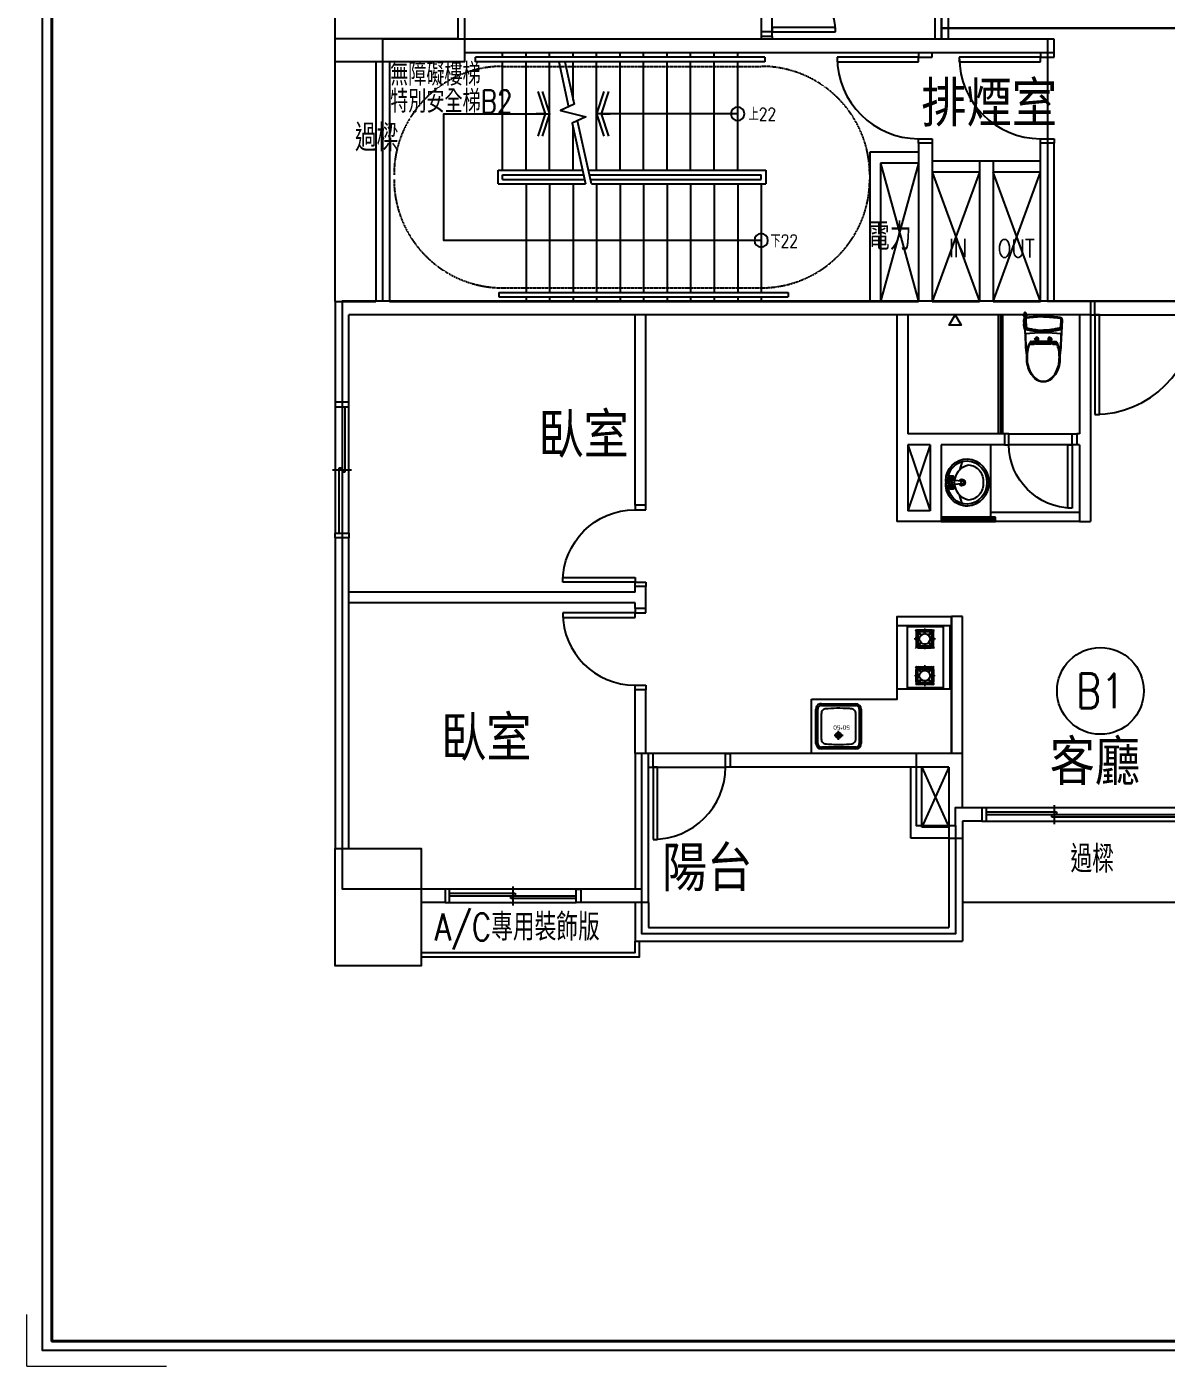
# Model space of a CAD drawing. Header units: millimetres. Extents: x 4964 to 9164, y 1049 to 3992.
# Drawn here: x 4964 to 6224, y 1049 to 2530 of the extents above; entities that cross this region are included whole.
import ezdxf
from ezdxf.enums import TextEntityAlignment as Align

# ---------------------------------------------------------------- set-up
doc = ezdxf.new("R2010")
doc.units = ezdxf.units.MM
doc.linetypes.add('HIDDEN2', pattern=[0.1875, 0.125, -0.0625])
for name, color, linetype in [('108.06.04', 1, 'Continuous'), ('COL', 1, 'Continuous'), ('DIM', 6, 'Continuous'), ('FURN', 4, 'Continuous'), ('OPEN', 4, 'Continuous'), ('STAIR', 4, 'Continuous'), ('SYM', 3, 'Continuous'), ('TEXT-樓梯、電梯', 3, 'Continuous'), ('TEXT-空間', 3, 'Continuous'), ('TOILET', 6, 'Continuous'), ('WALL', 2, 'Continuous'), ('WALL2', 10, 'Continuous'), ('投影線', 4, 'Continuous')]:
    doc.layers.add(name, color=color, linetype=linetype)
for name, color, linetype, lineweight in [('A01', 1, 'Continuous', 40), ('A03', 3, 'Continuous', 25), ('A09', 161, 'Continuous', 5)]:
    doc.layers.add(name, color=color, linetype=linetype, lineweight=lineweight)
doc.layers.add('AREA', color=3, linetype='Continuous', plot=False)
doc.layers.get('DIM').off()
doc.styles.add('AEH', font='romans.shx', dxfattribs={"bigfont": 'chineset.shx'})
doc.styles.add('C1', font='simplex', dxfattribs={"bigfont": 'CHINESET'})
doc.styles.add('CHINA', font='simplex', dxfattribs={"bigfont": 'chineset.shx'})
doc.styles.add('CHINAV', font='simplex.shx', dxfattribs={"bigfont": 'chineset.shx'})
doc.styles.get("Standard").update_dxf_attribs({"font": 'arial.ttf'})

# ---------------------------------------------------------------- blocks, each defined once
blk = doc.blocks.new('A$C7D185E68')
at = {"layer": 'A01'}
blk.add_lwpolyline([(16.24, 1704.93), (2439.36, 1704.93), (2439.36, 16.24), (16.24, 16.24)], close=True, dxfattribs=at)
at = {"layer": 'A03'}
blk.add_lwpolyline([(10.08, 1711.09), (2445.53, 1711.09), (2445.53, 10.08), (10.08, 10.08)], close=True, dxfattribs=at)
at = {"layer": 'A09'}
for q in [(0, 33.41), (90.24, 0)]:
    blk.add_line((0, 0), q, dxfattribs=at)
blk = doc.blocks.new('_PSTSTR')
blk.add_circle((0, 0), 0.05)
blk = doc.blocks.new('PSTARW06')
blk.add_line((-5, 0), (-15, 0))
for points in [[(-13.1, -24.8), (-5, 0), (-13.1, 24.8)], [(-8.1, -24.8), (0, 0), (-8.1, 24.8)]]:
    blk.add_lwpolyline(points)
blk = doc.blocks.new('A$C2FFD231B')
at = {"layer": 'TOILET'}
for p, q in [((34.8, 76.1), (33.4, 76.8)), ((33.4, 76.8), (35, 76.8)), ((33.8, 74.9), (34.8, 76.1)), ((35.3, 75.6), (33.8, 74.9)), ((34.6, 78.4), (35, 76.8)), ((34.6, 78.4), (35.6, 77.1)), ((35.3, 75.6), (35.6, 74)), ((36.6, 78.4), (35.6, 77.1)), ((36, 75.6), (35.6, 74)), ((36, 75.6), (37.4, 74.9)), ((36.6, 78.4), (36.3, 76.8)), ((37.9, 76.8), (36.3, 76.8)), ((37.9, 76.8), (36.4, 76.1)), ((36.4, 76.1), (37.4, 74.9)), ((42.9, 76.8), (44.4, 76.1)), ((42.9, 76.8), (44.6, 76.8)), ((44.4, 76.1), (43.4, 74.9)), ((44.8, 75.6), (43.4, 74.9)), ((44.2, 78.4), (44.6, 76.8)), ((44.2, 78.4), (45.2, 77.1)), ((44.8, 75.6), (45.2, 74)), ((46.2, 78.4), (45.2, 77.1)), ((45.2, 74), (45.6, 75.6)), ((45.6, 75.6), (47, 74.9)), ((46.2, 78.4), (45.9, 76.8)), ((47.5, 76.8), (45.9, 76.8)), ((46, 76.1), (47.5, 76.8)), ((47, 74.9), (46, 76.1)), ((17.2, 64.4), (26.8, 67.5)), ((38.1, 72.9), (38.1, 72.6)), ((63.6, 64.4), (54, 67.5))]:
    blk.add_line(p, q, dxfattribs=at)
for points in [[(38.1, 72.9), (37.6, 73.5), (37.4, 73.7), (33.9, 73.7, -0.397649), (33.3, 74.3), (33.3, 78.1, -0.448114), (33.8, 78.7), (40.4, 78.7)], [(42.8, 72.9), (43.2, 73.5), (43.4, 73.7), (46.9, 73.7, 0.397649), (47.6, 74.3), (47.6, 78.1, 0.448114), (47, 78.7), (40.4, 78.7)]]:
    blk.add_lwpolyline(points, format="xyb", dxfattribs=at)
for points in [[(35.6, 74), (37.4, 74.9), (37.9, 76.8), (36.6, 78.4), (34.6, 78.4), (33.4, 76.8), (33.8, 74.9)], [(45.2, 74), (43.4, 74.9), (42.9, 76.8), (44.2, 78.4), (46.2, 78.4), (47.5, 76.8), (47, 74.9)]]:
    blk.add_lwpolyline(points, close=True, dxfattribs=at)
for points in [[(38, 72.9), (37.7, 76.1)], [(40.5, 65.5), (41.9, 65.5), (43.1, 76.1)], [(40.3, 65.5), (38.9, 65.5), (38.1, 72.6)]]:
    blk.add_lwpolyline(points, dxfattribs=at)
for centre, radius in [((35.6, 76.3), 0.41), ((40.4, 76.3), 1.11), ((45.2, 76.3), 0.41)]:
    blk.add_circle(centre, radius, dxfattribs=at)
for centre, radius, start, end in [((38.5, 58.3), 24.4, 90.1595, 179.9831), ((38.5, 58.3), 22.2, 94.1383, 179.9831), ((40.3, 40.3), 40.3, 85.9623, 94.7981), ((40.1, 108.3), 25.6, 266.2948, 273.3989), ((42.3, 58.3), 24.4, 0.0169, 91.518), ((42.3, 58.3), 22.2, 0.0169, 87.7816), ((40.5, 52.4), 20.4, 90.3156, 165.2808), ((40.4, 64.8), 3.55, 120.8371, 60.0568), ((40.4, 64.8), 2.03, 141.5403, 37.6181), ((40.3, 52.4), 20.4, 14.7192, 89.6844), ((39.4, 60.4), 25.4, 184.668, 272.2445), ((39.4, 60.4), 23.1, 184.668, 272.2445), ((38.4, 58.9), 17.6, 184.3056, 276.3213), ((41.4, 60.4), 25.4, 267.7555, 355.332), ((41.4, 60.4), 23.1, 267.7555, 355.332), ((42.4, 58.9), 17.6, 263.6787, 355.6944)]:
    blk.add_arc(centre, radius, start, end, dxfattribs=at)
blk = doc.blocks.new('$PDS00150XC06680DW0000DW10')
at = {"color": 0, "linetype": 'Continuous'}
for p, q in [((35, 76), (30, 76)), ((30, 76), (30, 6)), ((35, 6), (35, 76)), ((-40, 6), (-35, 6)), ((-35, 6), (-35, -6)), ((35, 6), (-35, 6)), ((30, 6), (35, 6)), ((40, 6), (35, 6)), ((35, 6), (35, -6)), ((-35, -6), (-40, -6)), ((-35, -6), (35, -6)), ((35, -6), (40, -6))]:
    blk.add_line(p, q, dxfattribs=at)
blk.add_arc((35, 6), 70, 90, 180, dxfattribs=at)
blk = doc.blocks.new('A$C7F4B771B')
at = {"layer": 'TOILET'}
for p, q in [((33.4, 33), (32.6, 33)), ((33, 35.9), (33, 34)), ((0.6, 3), (0, 2.6)), ((0, 2.6), (2.6, 2.6)), ((0, 2.6), (0, 1.4)), ((0, 1.4), (2.6, 1.4)), ((0, 1.4), (0.6, 1.1)), ((0.6, 3), (2.6, 3)), ((0.6, 3), (0.6, 1.1)), ((0.6, 1.1), (2.6, 1.1)), ((2.6, 4), (3, 4)), ((2.6, 0), (3, 0)), ((3.5, 3.5), (3.5, 0.5)), ((3.5, 3), (5.7, 3)), ((3.5, 1.1), (6.7, 1.1)), ((10.6, 2.4), (18.1, 2.8)), ((10.6, 2.4), (10.8, 1.2)), ((11, 0.8), (15.4, 1.1)), ((15.8, 1.6), (15.8, 2.7)), ((18.1, 2.8), (18, 1.4)), ((33, 8.8), (32.5, 8.8)), ((33.4, 11.6), (32.6, 11.6)), ((33, 8.8), (33, 10.6))]:
    blk.add_line(p, q, dxfattribs=at)
for points in [[(49.2, 40.7, 0.005983), (47.6, 40.9, 0.021833), (35.6, 42.1), (8.5, 43.3, 0.403976), (5.4, 40.5, 0.020171), (4.6, 22.3, 0.020171), (5.4, 4.1, 0.403976), (8.5, 1.3), (10.8, 1.4)], [(4.7, 22.3, -0.01987), (5.8, 40.2, -0.30631), (7.9, 42), (15.6, 41.7, -0.337841), (17.4, 40.1, -0.051951), (19.6, 22.3)], [(4.7, 22.3, -0.019567), (6, 40, -0.319195), (8.1, 41.7), (15.4, 41.4, -0.329176), (17.2, 39.9, -0.060278), (19.6, 22.3)], [(18.1, 2.1, 0.182797), (18.8, 3.3, 0.122466), (18.8, 41.3, 0.346824), (17, 42.9)], [(23.1, 42.6, -0.423997), (23.6, 42.1, 0.06207), (23.6, 2.5, -0.423997), (23.1, 2)], [(47.4, 40.6, 0.013219), (43.9, 41, 0.019512), (23.6, 42.1)], [(31.9, 17), (29.1, 17, 1), (29.1, 13.6), (33.1, 13.6), (34.6, 13.6, 0.414214), (34.7, 13.7), (34.7, 30.9, 0.414214), (34.6, 31), (33.1, 31), (29.1, 31, 1), (29.1, 27.6), (31.9, 27.6)], [(72.6, 13.5, 0.399321), (72.6, 31.1, 0.146817), (59, 38.9, 0.057025), (49.4, 40, 0.087506), (34.1, 37.3, 0.322783), (33.6, 36.5), (33.7, 32.6), (32.1, 32.6, -0.410044), (31.9, 32.8), (31.9, 33.9, -0.414214), (32, 34), (33.5, 34, 0.418347), (33.5, 34), (33.5, 35.8, 0.410092), (33.4, 35.9), (32, 35.9, -0.414214), (31.9, 35.9), (31.9, 36.5, -0.414214), (32, 36.6), (32.5, 36.6, 0.349843), (32.7, 36.7, -0.249303), (33.2, 37.3, -0.092475), (49.4, 40.3, -0.057025), (59.1, 39.2, -0.146817), (72.8, 31.3, -0.399321), (72.8, 13.3)], [(32, 31, 0.414214), (31.9, 30.9), (31.9, 24.7, 0.087489), (32, 24.5), (32, 24.4, -0.087489), (32, 24.2), (32, 20.4, -0.087489), (32, 20.2), (32, 20.1, 0.087489), (31.9, 19.9), (31.9, 13.7, 0.414214), (32, 13.6)], [(32.5, 35.8), (32.4, 35.8, 0.414214), (32.4, 35.8), (32.4, 35.5, 0.131652), (32.4, 35.4), (32.5, 35.2, -0.131652), (32.5, 35.2), (32.5, 34, 0.414214), (32.6, 34), (33.5, 34)], [(32.4, 34, 0.410849), (32.4, 34), (32.4, 35.4)], [(32.5, 34.5), (32.5, 34.5, 0.153346), (32.5, 34.5), (32.5, 35.9)], [(32.6, 33.5), (33.4, 33.5, -0.411404), (33.5, 33.5), (33.5, 33.1, -0.417037), (33.4, 33)], [(33, 33.5, 0.425321), (32.9, 33.4), (32.9, 33.1, 0.417017), (33, 33)], [(4.7, 22.3, 0.019567), (6, 4.6, 0.319195), (8.1, 2.9), (15.4, 3.2, 0.329176), (17.2, 4.7, 0.060278), (19.6, 22.3)], [(4.7, 22.3, 0.01987), (5.8, 4.4, 0.30631), (7.9, 2.6), (15.6, 2.9, 0.337841), (17.4, 4.5, 0.051951), (19.6, 22.3)], [(10.7, 1.6), (8.3, 1.5, -0.375973), (5.4, 4.1)], [(6.7, 1, 0.359409), (6.7, 0.9, 0.141698), (11.1, 0.7, 0.141698)], [(18.1, 1.7), (35.6, 2.5, 0.021833), (47.6, 3.7, 0.005983), (49.2, 3.9, 0.005983)], [(23.6, 2.5, 0.019512), (43.9, 3.6, 0.013219), (47.4, 4, 0.013219)], [(72.6, 13.5, -0.146817), (59, 5.7, -0.057025), (49.4, 4.6, -0.087506), (34.1, 7.3, -0.322783), (33.6, 8.1), (33.7, 12), (32.1, 12, 0.410044), (31.9, 11.8), (31.9, 10.7, 0.414214), (32, 10.7), (33.5, 10.7, -0.418347), (33.5, 10.6), (33.5, 8.8, -0.410092), (33.4, 8.8), (32, 8.8, 0.414214), (31.9, 8.7), (31.9, 8.1, 0.414214), (32, 8.1), (32.5, 8.1, -0.349843), (32.7, 7.9, 0.249303), (33.2, 7.3, 0.092475), (49.4, 4.3, 0.057025), (59.1, 5.4, 0.146817), (72.8, 13.3)], [(32.4, 10.7, -0.410849), (32.4, 10.6), (32.4, 9.2)], [(32.5, 8.8), (32.4, 8.8, -0.414214), (32.4, 8.8), (32.4, 9.1, -0.131652), (32.4, 9.2), (32.5, 9.4, 0.131652), (32.5, 9.4), (32.5, 10.6, -0.414214), (32.6, 10.6), (33.5, 10.6)], [(32.5, 10.1), (32.5, 10.1, -0.153346), (32.5, 10.1), (32.5, 8.8)], [(32.6, 11), (33.4, 11, 0.411404), (33.5, 11.1), (33.5, 11.5, 0.417037), (33.4, 11.6)], [(33, 11, -0.425321), (32.9, 11.2), (32.9, 11.5, -0.417017), (33, 11.6)]]:
    blk.add_lwpolyline(points, format="xyb", dxfattribs=at)
for points in [[(28.2, 30.2, 51.990384), (28.2, 30.3, -0.980951)], [(33.7, 32.6), (34.8, 32.6, 0.414214), (34.9, 32.7), (34.9, 37.2, -0.314581), (35.7, 38.3, -0.088147), (49.4, 40.7, -0.057025), (59.1, 39.6, -0.146817), (73.1, 31.6, -0.399321), (73.1, 13, -0.146817), (59.1, 5, -0.057025), (49.4, 3.9, -0.088147), (35.7, 6.3, -0.314581), (34.9, 7.4), (34.9, 12, 0.414214), (34.8, 12.1), (33.7, 12.1), (32, 12.1, -0.414214), (31.9, 12.2), (31.9, 13.5, -0.414214), (32, 13.6), (33, 13.6, 0.414214), (33.1, 13.7), (33.1, 20.9), (33.1, 21.3), (33.1, 23.3), (33.1, 23.8), (33.1, 30.9, 0.414214), (33, 31.1), (32, 31.1, -0.414214), (31.9, 31.2), (31.9, 32.5, -0.414214), (32, 32.6)], [(28.2, 14.4, -51.990384), (28.2, 14.3, 0.980951)]]:
    blk.add_lwpolyline(points, format="xyb", close=True, dxfattribs=at)
blk.add_lwpolyline([(6.7, 1.8), (6.7, 1)], dxfattribs=at)
for centre, radius in [((29.1, 29.3), 1.32), ((29.1, 29.3), 0.8), ((29.1, 15.3), 1.32), ((29.1, 15.3), 0.8)]:
    blk.add_circle(centre, radius, dxfattribs=at)
for centre, radius, start, end in [((33.3, 31.7), 5, 97.3217, 103.3788), ((32.2, 36.5), 0.03, 103.3788, 128.9573), ((32.4, 35.8), 0.05, 47.7314, 90.0202), ((3, 3.5), 0.5, 0, 90), ((3, 0.5), 0.5, 270, 0), ((9.2, 2), 1.2, 215.2097, 329.1821), ((9.2, 2), 0.8, 238.3411, 306.8835), ((11.3, 1.2), 0.5, 185.9474, 259.5788), ((13.3, -2.4), 4.07, 90.4631, 125.7318), ((14.5, 18.9), 18.5, 259.5788, 265.6128), ((13.5, 5.5), 5, 265.6128, 274.3274), ((13.7, -3.1), 4.75, 65.0238, 96.2227), ((12.3, 21.6), 21.2, 274.3274, 285.1777), ((15.3, 1.6), 0.5, 273, 3), ((17.7, 1.4), 0.3, 285.1777, 355.6275), ((32.2, 8.1), 0.03, 231.0427, 256.6212), ((33.3, 12.9), 5, 256.6212, 262.6783), ((32.4, 8.8), 0.05, 269.9798, 312.2686)]:
    blk.add_arc(centre, radius, start, end, dxfattribs=at)
blk = doc.blocks.new('$PDS001515O06Y00DW0000DW10')
at = {"color": 0, "linetype": 'Continuous'}
for p, q in [((40, 87.5), (35, 87.5)), ((35, 87.5), (35, 7.5)), ((40, 7.5), (40, 87.5)), ((-45, 7.5), (-40, 7.5)), ((-40, 7.5), (-40, -7.5)), ((40, 7.5), (-40, 7.5)), ((35, 7.5), (40, 7.5)), ((45, 7.5), (40, 7.5)), ((40, 7.5), (40, -7.5)), ((-40, -7.5), (-45, -7.5)), ((-40, -7.5), (40, -7.5)), ((40, -7.5), (45, -7.5))]:
    blk.add_line(p, q, dxfattribs=at)
blk.add_arc((40, 7.5), 80, 90, 180, dxfattribs=at)
blk = doc.blocks.new('A$C27D414F7')
at = {"layer": 'FURN'}
for p, q in [((0, 60), (70.2, 60)), ((0, 58.1), (70.2, 58.1)), ((1.2, 50.6), (69, 50.6)), ((1.2, 11.4), (1.2, 50.6)), ((69, 50.6), (69, 11.4)), ((8.4, 30.9), (4.1, 31.1)), ((4.1, 29.7), (4.1, 31.1)), ((8.4, 29.9), (4.1, 29.7)), ((4.5, 39.7), (5.4, 40.7)), ((9.9, 34.6), (4.5, 39.7)), ((5, 37.2), (5, 23.6)), ((10.6, 35.3), (5.4, 40.7)), ((6.8, 37.3), (6.8, 23.6)), ((21.5, 38.3), (7.8, 38.3)), ((21.6, 40.2), (7.9, 40.2)), ((8.4, 29.9), (8.4, 30.9)), ((9.9, 34.6), (10.6, 35.3)), ((14.1, 41.1), (15.4, 41.1)), ((14.3, 36.8), (14.1, 41.1)), ((14.3, 36.8), (15.3, 36.8)), ((15.3, 36.8), (15.4, 41.1)), ((18.9, 35.3), (24.1, 40.7)), ((18.9, 35.3), (19.6, 34.6)), ((19.6, 34.6), (25, 39.7)), ((21.1, 30.9), (25.4, 31.1)), ((21.1, 30.9), (21.1, 29.9)), ((21.1, 29.9), (25.4, 29.7)), ((22.5, 23.6), (22.5, 37.3)), ((24.1, 40.7), (25, 39.7)), ((24.5, 23.6), (24.5, 37.2)), ((25.4, 31.1), (25.4, 29.7)), ((49.1, 30.9), (44.8, 31.1)), ((44.8, 31.1), (44.8, 29.7)), ((49.1, 29.9), (44.8, 29.7)), ((46.2, 40.7), (45.2, 39.7)), ((50.6, 34.6), (45.2, 39.7)), ((45.7, 23.6), (45.7, 37.2)), ((51.3, 35.3), (46.2, 40.7)), ((47.7, 23.6), (47.7, 37.3)), ((48.6, 40.2), (62.3, 40.2)), ((48.7, 38.3), (62.4, 38.3)), ((49.1, 30.9), (49.1, 29.9)), ((51.3, 35.3), (50.6, 34.6)), ((55, 36.8), (54.8, 41.1)), ((56.1, 41.1), (54.8, 41.1)), ((56, 36.8), (55, 36.8)), ((56, 36.8), (56.1, 41.1)), ((59.6, 35.3), (64.8, 40.7)), ((60.3, 34.6), (59.6, 35.3)), ((60.3, 34.6), (65.7, 39.7)), ((61.8, 30.9), (66.1, 31.1)), ((61.8, 29.9), (61.8, 30.9)), ((61.8, 29.9), (66.1, 29.7)), ((63.4, 37.3), (63.4, 23.6)), ((65.7, 39.7), (64.8, 40.7)), ((65.2, 37.2), (65.2, 23.6)), ((66.1, 29.7), (66.1, 31.1)), ((9.9, 26.3), (4.5, 21.1)), ((5.4, 20.1), (4.5, 21.1)), ((10.6, 25.5), (5.4, 20.1)), ((7.8, 22.6), (21.5, 22.6)), ((7.9, 20.7), (21.6, 20.7)), ((10.6, 25.5), (9.9, 26.3)), ((14.3, 24), (14.1, 19.8)), ((15.4, 19.8), (14.1, 19.8)), ((15.3, 24), (14.3, 24)), ((15.3, 24), (15.4, 19.8)), ((19.6, 26.3), (18.9, 25.5)), ((18.9, 25.5), (24.1, 20.1)), ((19.6, 26.3), (25, 21.1)), ((25, 21.1), (24.1, 20.1)), ((50.6, 26.3), (45.2, 21.1)), ((45.2, 21.1), (46.2, 20.1)), ((51.3, 25.5), (46.2, 20.1)), ((62.3, 20.7), (48.6, 20.7)), ((62.4, 22.6), (48.7, 22.6)), ((50.6, 26.3), (51.3, 25.5)), ((55, 24), (54.8, 19.8)), ((54.8, 19.8), (56.1, 19.8)), ((55, 24), (56, 24)), ((56, 24), (56.1, 19.8)), ((59.6, 25.5), (60.3, 26.3)), ((59.6, 25.5), (64.8, 20.1)), ((60.3, 26.3), (65.7, 21.1)), ((64.8, 20.1), (65.7, 21.1)), ((69, 11.4), (1.2, 11.4))]:
    blk.add_line(p, q, dxfattribs=at)
blk.add_lwpolyline([(70.2, 60), (70.2, 0), (0, 0), (0, 60)], dxfattribs=at)
for centre in [(14.8, 30.4), (55.5, 30.4)]:
    blk.add_circle(centre, 5.83, dxfattribs=at)
for centre, radius, start, end in [((7.9, 37.2), 2.92, 90, 179.9996), ((7.8, 37.3), 0.975, 90, 180), ((21.5, 37.3), 0.975, 0, 90), ((21.6, 37.2), 2.92, 359.9989, 90), ((48.6, 37.2), 2.92, 90.0007, 180.0004), ((48.7, 37.3), 0.975, 90, 180), ((62.3, 37.2), 2.92, 0.0007, 90.0004), ((62.4, 37.3), 0.975, 0, 90), ((7.9, 23.6), 2.92, 179.9996, 269.9993), ((7.8, 23.6), 0.975, 180, 270), ((21.5, 23.6), 0.975, 270, 0), ((21.6, 23.6), 2.92, 269.9993, 359.9989), ((48.6, 23.6), 2.92, 180.0011, 270.0007), ((48.6, 23.6), 2.92, 180.0007, 270.0004), ((48.7, 23.6), 0.975, 180, 270), ((62.3, 23.6), 2.92, 269.9996, 359.9993), ((62.4, 23.6), 0.975, 270, 0)]:
    blk.add_arc(centre, radius, start, end, dxfattribs=at)
blk = doc.blocks.new('A$C7C18738F')
at = {"layer": 'FURN'}
for p, q in [((6, 50), (44, 50)), ((6, 48), (44, 48)), ((0, 6), (0, 44)), ((2, 6), (2, 44)), ((6, 39.4), (6, 10.6)), ((20, 35), (30, 35)), ((25, 40), (25, 30)), ((44, 39.4), (44, 10.6)), ((48, 44), (48, 6)), ((50, 44), (50, 6)), ((44, 2), (6, 2)), ((44, 0), (6, 0))]:
    blk.add_line(p, q, dxfattribs=at)
for radius in [3, 2]:
    blk.add_circle((25, 35), radius, dxfattribs=at)
for centre, radius, start, end in [((6, 44), 6, 90, 180), ((6, 44), 4, 90, 180), ((44, 44), 6, 0, 90), ((44, 44), 4, 0, 90), ((11, 39.4), 5, 98.9397, 180), ((39, 39.4), 5, 0, 81.0664), ((6, 6), 6, 180, 270), ((6, 6), 4, 180, 270), ((11, 10.6), 5, 180, 261.0642), ((39, 10.6), 5, 278.9355, 0), ((44, 6), 6, 270, 0), ((44, 6), 4, 270, 0)]:
    blk.add_arc(centre, radius, start, end, dxfattribs=at)
for points, knots in [([(39.8, 44.3), (39.3, 44.4), (38.7, 44.4), (33, 44.9), (27.7, 45.1), (18.3, 44.9), (14.2, 44.7), (10.2, 44.3)], [4.4702396, 4.4702396, 4.4702396, 4.4702396, 4.4963991, 4.4963991, 4.7541007, 4.7541007, 4.9545487, 4.9545487, 4.9545487, 4.9545487]), ([(10.2, 5.7), (11.1, 5.6), (12.1, 5.5), (17.6, 5.1), (22.2, 5), (31.2, 5.1), (35.6, 5.3), (39.8, 5.7)], [1.3285744, 1.3285744, 1.3285744, 1.3285744, 1.3749132, 1.3749132, 1.6016432, 1.6016432, 1.8129453, 1.8129453, 1.8129453, 1.8129453])]:
    blk.add_open_spline(points, degree=3, knots=knots, dxfattribs=at)
blk.add_text('50*50', height=5, dxfattribs=at).set_placement((12.5, 23.8))
blk = doc.blocks.new('$PDS00100XC06Y00DW0000DW10')
at = {"color": 0, "linetype": 'Continuous'}
for p, q in [((40, 86), (35, 86)), ((35, 86), (35, 6)), ((40, 6), (40, 86)), ((-45, 6), (-40, 6)), ((-40, 6), (-40, -6)), ((35, 6), (40, 6)), ((45, 6), (40, 6)), ((40, 6), (40, -6)), ((-40, -6), (-45, -6)), ((40, -6), (45, -6))]:
    blk.add_line(p, q, dxfattribs=at)
blk.add_arc((40, 6), 80, 90, 180, dxfattribs=at)
blk = doc.blocks.new('$PDS001515O099C0DW0000DW10')
at = {"color": 0, "linetype": 'Continuous'}
for p, q in [((55, 117.5), (50, 117.5)), ((50, 117.5), (50, 7.5)), ((55, 7.5), (55, 117.5)), ((-60, 7.5), (-55, 7.5)), ((-55, 7.5), (-55, -7.5)), ((55, 7.5), (-55, 7.5)), ((50, 7.5), (55, 7.5)), ((60, 7.5), (55, 7.5)), ((55, 7.5), (55, -7.5)), ((-55, -7.5), (-60, -7.5)), ((-55, -7.5), (55, -7.5)), ((55, -7.5), (60, -7.5))]:
    blk.add_line(p, q, dxfattribs=at)
blk.add_arc((55, 7.5), 110, 90, 180, dxfattribs=at)
blk = doc.blocks.new('$PDS001015O07PS0DW0000DW10')
at = {"color": 0, "linetype": 'Continuous'}
for p, q in [((45, 97.5), (40, 97.5)), ((40, 97.5), (40, 7.5)), ((45, 7.5), (45, 97.5)), ((-50, 7.5), (-45, 7.5)), ((-45, 7.5), (-45, -7.5)), ((40, 7.5), (45, 7.5)), ((50, 7.5), (45, 7.5)), ((45, 7.5), (45, -7.5)), ((-45, -7.5), (-50, -7.5)), ((45, -7.5), (50, -7.5))]:
    blk.add_line(p, q, dxfattribs=at)
at = {"color": 8, "linetype": 'Continuous'}
blk.add_arc((45, 7.5), 90, 90, 180, dxfattribs=at)
blk = doc.blocks.new('_LCNO001')
blk.add_circle((0, 0), 0.5)
at = {"style": 'C1', "width": 0.7}
blk.add_attdef('NO', text='', height=0.4, dxfattribs=at).set_placement((0, 0), align=Align.MIDDLE)
blk = doc.blocks.new('$PWS002115O0IIO0DW00008C2')
at = {"color": 0, "linetype": 'Continuous'}
for p, q in [((-120, 7.5), (-115, 7.5)), ((-115, 7.5), (-115, -7.5)), ((115, 7.5), (-115, 7.5)), ((-115, 3), (42.5, 3)), ((115, 0), (-115, 0)), ((37.5, -3), (37.5, 0)), ((40, -10.5), (40, 10.5)), ((42.5, 3), (42.5, 0)), ((120, 7.5), (115, 7.5)), ((115, 7.5), (115, -7.5)), ((-115, -7.5), (-120, -7.5)), ((-115, -7.5), (115, -7.5)), ((115, -3), (37.5, -3)), ((115, -7.5), (120, -7.5))]:
    blk.add_line(p, q, dxfattribs=at)
blk = doc.blocks.new('$PWS002115O0BKO0DW00008C2')
at = {"color": 0, "linetype": 'Continuous'}
for p, q in [((-75, 7.5), (-70, 7.5)), ((-70, 7.5), (-70, -7.5)), ((-70, 3), (2.5, 3)), ((70, 0), (-70, 0)), ((-2.5, -3), (-2.5, 0)), ((2.5, 3), (2.5, 0)), ((75, 7.5), (70, 7.5)), ((70, 7.5), (70, -7.5)), ((-70, -7.5), (-75, -7.5)), ((70, -3), (-2.5, -3)), ((70, -7.5), (75, -7.5))]:
    blk.add_line(p, q, dxfattribs=at)
at = {"color": 8, "linetype": 'Continuous'}
for p, q in [((70, 7.5), (-70, 7.5)), ((0, -10.5), (0, 10.5)), ((-70, -7.5), (70, -7.5))]:
    blk.add_line(p, q, dxfattribs=at)

msp = doc.modelspace()

# ---------------------------------------------------------------- linework, layer by layer
at = {"layer": 'AREA'}
for points in [[(5975.9, 3616.6), (5312.9, 3616.6), (5312.9, 2960.1), (5440.9, 2960.1), (5440.9, 2629.1), (5440.9, 2629.1), (5440.9, 2516.6), (5975.9, 2516.6)], [(5440.9, 2960.1), (5440.9, 2629.1), (5440.9, 2629.1), (5440.9, 2516.6), (5305.4, 2516.6), (5305.4, 2960.1)], [(7535.9, 2086.6), (7285.9, 2086.6), (7285.9, 2043.6), (6312.9, 2043.6), (6312.9, 2226.6), (5357.9, 2226.6), (5357.9, 2516.6), (5975.9, 2516.6), (5975.9, 2788.6), (6755.9, 2788.6), (6755.9, 2845.6), (7325.9, 2845.6), (7325.9, 2943.1), (7710.9, 2943.1), (7710.9, 2763.6), (7535.9, 2763.6)], [(5975.9, 2788.6), (5975.9, 2528.6), (7265.9, 2528.6), (7265.9, 2313.6), (7320.9, 2313.6), (7320.9, 2222.6), (7535.9, 2222.6), (7535.9, 2528.6), (7473.4, 2528.6), (7473.4, 2788.6)], [(6312.9, 2528.6), (5975.9, 2528.6), (5975.9, 2516.6), (6092.9, 2516.6), (6092.9, 2226.6), (6312.9, 2226.6)], [(6312.9, 2226.6), (5312.9, 2226.6), (5312.9, 1576.6), (5644.4, 1576.6), (5644.4, 1726.6), (5896.9, 1726.6), (5896.9, 1726.6), (5947.9, 1726.6), (5947.9, 1646.6), (5991.4, 1646.6), (5991.4, 1666.6), (6312.9, 1666.6)], [(5947.9, 1646.6), (5991.4, 1646.6), (5991.4, 1526.6), (5644.4, 1526.6), (5644.4, 1726.6), (5896.9, 1726.6), (5896.9, 1726.6), (5947.9, 1726.6)]]:
    msp.add_lwpolyline(points, close=True, dxfattribs=at)
at = {"layer": 'COL'}
for points in [[(5305.4, 2591.2), (5448.4, 2591.2), (5448.4, 2491.2), (5305.4, 2491.2)], [(5305.4, 1621.2), (5400.4, 1621.2), (5400.4, 1491.2), (5305.4, 1491.2)]]:
    msp.add_lwpolyline(points, close=True, dxfattribs=at)
at = {"layer": 'FURN'}
msp.add_lwpolyline([(5831.9, 1786.2), (5926.9, 1786.2), (5926.9, 1877.7), (5986.9, 1877.7), (5986.9, 1726.2), (5831.9, 1726.2)], close=True, dxfattribs=at)
at = {"layer": 'STAIR'}
for p, q in [((5460.4, 2491.2), (5460.4, 2496.2)), ((5780.4, 2496.2), (5460.4, 2496.2)), ((5780.4, 2491.2), (5460.4, 2491.2)), ((5490.4, 2496.2), (5490.4, 2501.2)), ((5490.4, 2371.2), (5490.4, 2491.2)), ((5516.4, 2496.2), (5516.4, 2501.2)), ((5516.4, 2371.2), (5516.4, 2491.2)), ((5542.4, 2496.2), (5542.4, 2501.2)), ((5542.4, 2371.2), (5542.4, 2491.2)), ((5552.5, 2491.2), (5563.5, 2441.4)), ((5568.4, 2496.2), (5568.4, 2501.2)), ((5568.4, 2448.7), (5568.4, 2491.2)), ((5594.4, 2496.2), (5594.4, 2501.2)), ((5594.4, 2371.2), (5594.4, 2491.2)), ((5620.4, 2496.2), (5620.4, 2501.2)), ((5620.4, 2371.2), (5620.4, 2491.2)), ((5646.4, 2496.2), (5646.4, 2501.2)), ((5646.4, 2371.2), (5646.4, 2491.2)), ((5672.4, 2496.2), (5672.4, 2501.2)), ((5672.4, 2371.2), (5672.4, 2491.2)), ((5698.4, 2496.2), (5698.4, 2501.2)), ((5698.4, 2371.2), (5698.4, 2491.2)), ((5724.4, 2496.2), (5724.4, 2501.2)), ((5724.4, 2371.2), (5724.4, 2491.2)), ((5750.4, 2496.2), (5750.4, 2501.2)), ((5750.4, 2371.2), (5750.4, 2491.2)), ((5780.4, 2496.2), (5780.4, 2491.2)), ((5750.4, 2433.7), (5594.4, 2433.7)), ((5568.4, 2371.2), (5568.4, 2418.8)), ((5588.7, 2356.2), (5573.4, 2426.1)), ((5485.4, 2356.2), (5485.4, 2371.2)), ((5485.4, 2371.2), (5578.8, 2371.2)), ((5585.4, 2371.2), (5781.4, 2371.2)), ((5781.4, 2371.2), (5781.4, 2356.2)), ((5485.4, 2356.2), (5582.1, 2356.2)), ((5490.4, 2361.2), (5490.4, 2366.2)), ((5490.4, 2366.2), (5579.9, 2366.2)), ((5490.4, 2361.2), (5581, 2361.2)), ((5516.4, 2356.2), (5516.4, 2236.2)), ((5542.4, 2356.2), (5542.4, 2236.2)), ((5568.4, 2356.2), (5568.4, 2236.2)), ((5586.5, 2366.2), (5776.4, 2366.2)), ((5587.6, 2361.2), (5776.4, 2361.2)), ((5588.7, 2356.2), (5781.4, 2356.2)), ((5594.4, 2356.2), (5594.4, 2236.2)), ((5620.4, 2356.2), (5620.4, 2236.2)), ((5646.4, 2356.2), (5646.4, 2236.2)), ((5672.4, 2356.2), (5672.4, 2236.2)), ((5698.4, 2356.2), (5698.4, 2236.2)), ((5724.4, 2356.2), (5724.4, 2236.2)), ((5750.4, 2356.2), (5750.4, 2236.2)), ((5776.4, 2361.2), (5776.4, 2366.2)), ((5776.4, 2356.2), (5776.4, 2236.2)), ((5486.4, 2236.2), (5486.4, 2231.2)), ((5486.4, 2236.2), (5806.4, 2236.2)), ((5486.4, 2231.2), (5806.4, 2231.2)), ((5516.4, 2231.2), (5516.4, 2226.2)), ((5542.4, 2231.2), (5542.4, 2226.2)), ((5568.4, 2231.2), (5568.4, 2226.2)), ((5594.4, 2231.2), (5594.4, 2226.2)), ((5620.4, 2231.2), (5620.4, 2226.2)), ((5646.4, 2231.2), (5646.4, 2226.2)), ((5672.4, 2231.2), (5672.4, 2226.2)), ((5698.4, 2231.2), (5698.4, 2226.2)), ((5724.4, 2231.2), (5724.4, 2226.2)), ((5750.4, 2231.2), (5750.4, 2226.2)), ((5806.4, 2226.2), (5756.4, 2226.2)), ((5776.4, 2231.2), (5776.4, 2226.2)), ((5806.4, 2236.2), (5806.4, 2231.2))]:
    msp.add_line(p, q, dxfattribs=at)
at = {"layer": 'STAIR', "linetype": 'HIDDEN2'}
for p, q in [((5780.4, 2491.2), (5490.4, 2491.2)), ((5490.4, 2486.2), (5776.4, 2486.2)), ((5490.4, 2241.2), (5776.4, 2241.2)), ((5486.4, 2236.2), (5776.4, 2236.2))]:
    msp.add_line(p, q, dxfattribs=at)
at = {"layer": 'STAIR'}
for points in [[(5559.1, 2491.2), (5569.4, 2444.2), (5554.6, 2437.2), (5582.3, 2430.2), (5567.4, 2423.3), (5582.1, 2356.2)], [(5776.4, 2293.7), (5425.3, 2293.7), (5425.3, 2433.7), (5542.4, 2433.7)]]:
    msp.add_lwpolyline(points, dxfattribs=at)
at = {"layer": 'STAIR', "linetype": 'HIDDEN2'}
for centre, start, end in [((5490.4, 2366.2), 90, 180), ((5776.4, 2366.2), 0, 90), ((5490.4, 2361.2), 180, 270), ((5776.4, 2361.2), 270, 0)]:
    msp.add_arc(centre, 120, start, end, dxfattribs=at)
at = {"layer": 'TOILET'}
for p, q in [((6038.4, 2211.2), (6038.4, 2079.7)), ((6040.9, 2211.2), (6040.9, 2079.7)), ((6043.4, 2211.2), (6043.4, 2079.7)), ((6030.4, 1987.7), (6030.4, 2067.7)), ((6035.4, 1987.7), (5975.4, 1987.7)), ((6035.4, 1986.2), (5975.4, 1986.2)), ((6128.4, 1992.7), (6030.4, 1992.7)), ((6035.4, 1982.7), (6035.4, 1987.7)), ((6035.4, 1984.2), (5975.4, 1984.2)), ((5975.4, 1982.7), (6035.4, 1982.7)), ((6128.4, 1982.7), (6035.4, 1982.7))]:
    msp.add_line(p, q, dxfattribs=at)
msp.add_lwpolyline([(5990.9, 2211.2), (5997.4, 2200), (5984.4, 2200)], close=True, dxfattribs=at)
at = {"layer": 'WALL'}
for p, q in [((5968.4, 2653.2), (5968.4, 2516.2)), ((5968.4, 2653.2), (5968.4, 2516.2)), ((5983.4, 2516.2), (5983.4, 2653.2)), ((5983.4, 2516.2), (5983.4, 2653.2)), ((5968.4, 2516.2), (5448.4, 2516.2)), ((6100.4, 2516.2), (5983.4, 2516.2)), ((6100.4, 2501.2), (6100.4, 2516.2)), ((5350.4, 2491.2), (5350.4, 2226.2)), ((5365.4, 2491.2), (5365.4, 2226.2)), ((6100.4, 2501.2), (5448.4, 2501.2)), ((5950.4, 2401.2), (5950.4, 2226.2)), ((5965.4, 2401.2), (5950.4, 2401.2)), ((5965.4, 2401.2), (5965.4, 2226.2)), ((6085.4, 2226.2), (6085.4, 2401.2)), ((6100.4, 2401.2), (6085.4, 2401.2)), ((6100.4, 2226.2), (6100.4, 2401.2)), ((6032.9, 2381.2), (6017.9, 2381.2)), ((5305.4, 2226.2), (5350.4, 2226.2)), ((5305.4, 2226.2), (5305.4, 2114.7)), ((5365.4, 2226.2), (5950.4, 2226.2)), ((5965.4, 2226.2), (6017.9, 2226.2)), ((6032.9, 2226.2), (6085.4, 2226.2)), ((6140.4, 2226.2), (6100.4, 2226.2)), ((6140.4, 2226.2), (6140.4, 2211.2)), ((5320.4, 2114.7), (5320.4, 2211.2)), ((6140.4, 2211.2), (5320.4, 2211.2)), ((5320.4, 2114.7), (5305.4, 2114.7)), ((5305.4, 1964.7), (5305.4, 1621.2)), ((5320.4, 1964.7), (5305.4, 1964.7)), ((5320.4, 1621.2), (5320.4, 1964.7)), ((5636.9, 1726.2), (5636.9, 1576.2)), ((5651.9, 1726.2), (5636.9, 1726.2)), ((5651.9, 1561.2), (5651.9, 1726.2)), ((5998.9, 1726.2), (5741.9, 1726.2)), ((5741.9, 1726.2), (5741.9, 1711.2)), ((5998.9, 1666.2), (5998.9, 1726.2)), ((5983.9, 1711.2), (5741.9, 1711.2)), ((5983.9, 1711.2), (5983.9, 1632.7)), ((6020.4, 1666.2), (5998.9, 1666.2)), ((6020.4, 1666.2), (6020.4, 1651.2)), ((5998.9, 1651.2), (5998.9, 1632.7)), ((6020.4, 1651.2), (5998.9, 1651.2)), ((5983.9, 1632.7), (5998.9, 1632.7)), ((5426.9, 1576.2), (5400.4, 1576.2)), ((5426.9, 1576.2), (5426.9, 1561.2)), ((5636.9, 1576.2), (5576.9, 1576.2)), ((5576.9, 1576.2), (5576.9, 1561.2)), ((5426.9, 1561.2), (5400.4, 1561.2)), ((5651.9, 1561.2), (5576.9, 1561.2))]:
    msp.add_line(p, q, dxfattribs=at)
for points in [[(6017.9, 2381.2), (6017.9, 2226.2)], [(6032.9, 2381.2), (6032.9, 2226.2)]]:
    msp.add_lwpolyline(points, dxfattribs=at)
at = {"layer": 'WALL2'}
for p, q in [((5776.4, 2519.2), (5776.4, 2516.2)), ((5788.4, 2519.2), (5776.4, 2519.2)), ((5788.4, 2519.2), (5788.4, 2516.2)), ((5950.4, 2391.2), (5896.4, 2391.2)), ((5896.4, 2391.2), (5896.4, 2226.2)), ((5950.4, 2379.2), (5908.4, 2379.2)), ((5908.4, 2379.2), (5908.4, 2226.2)), ((6017.9, 2381.2), (5965.4, 2381.2)), ((6085.4, 2381.2), (6032.9, 2381.2)), ((6017.9, 2369.2), (5965.4, 2369.2)), ((6085.4, 2369.2), (6032.9, 2369.2)), ((5636.9, 2000.7), (5636.9, 2211.2)), ((5648.9, 2000.7), (5648.9, 2211.2)), ((5926.4, 2211.2), (5926.4, 1982.7)), ((5938.4, 2211.2), (5938.4, 2079.7)), ((6128.4, 2211.2), (6128.4, 2079.7)), ((6140.4, 2211.2), (6140.4, 1982.7)), ((6045.4, 2079.7), (5938.4, 2079.7)), ((6045.4, 2079.7), (6045.4, 2067.7)), ((6128.4, 2079.7), (6125.4, 2079.7)), ((6125.4, 2079.7), (6125.4, 2067.7)), ((5963.4, 2067.7), (5938.4, 2067.7)), ((5938.4, 2067.7), (5938.4, 1994.7)), ((5963.4, 2067.7), (5963.4, 1994.7)), ((5975.4, 2067.7), (5975.4, 1982.7)), ((6045.4, 2067.7), (5975.4, 2067.7)), ((6128.4, 2067.7), (6125.4, 2067.7)), ((6128.4, 2067.7), (6128.4, 1982.7)), ((5648.9, 2000.7), (5636.9, 2000.7)), ((5963.4, 1994.7), (5938.4, 1994.7)), ((5975.4, 1982.7), (5926.4, 1982.7)), ((6128.4, 1982.7), (6140.4, 1982.7)), ((5636.9, 1904.7), (5320.4, 1904.7)), ((5636.9, 1904.7), (5636.9, 1910.7)), ((5648.9, 1910.7), (5636.9, 1910.7)), ((5648.9, 1886.7), (5648.9, 1910.7)), ((5636.9, 1892.7), (5320.4, 1892.7)), ((5636.9, 1886.7), (5636.9, 1892.7)), ((5648.9, 1886.7), (5636.9, 1886.7)), ((5986.9, 1726.2), (5986.9, 1877.7)), ((5998.9, 1877.7), (5986.9, 1877.7)), ((5998.9, 1726.2), (5998.9, 1877.7)), ((5636.9, 1726.2), (5636.9, 1796.7)), ((5648.9, 1796.7), (5636.9, 1796.7)), ((5648.9, 1726.2), (5648.9, 1796.7)), ((5941.9, 1632.7), (5941.9, 1711.2)), ((5953.9, 1644.7), (5953.9, 1711.2)), ((5983.9, 1644.7), (5953.9, 1644.7)), ((5983.9, 1632.7), (5941.9, 1632.7))]:
    msp.add_line(p, q, dxfattribs=at)
at = {"layer": '投影線'}
for p, q in [((5305.4, 2226.2), (5305.4, 2501.2)), ((5908.4, 2379.2), (5950.4, 2226.2)), ((5950.4, 2379.2), (5908.4, 2226.2)), ((5965.4, 2369.2), (6017.9, 2226.2)), ((6017.9, 2369.2), (5965.4, 2226.2)), ((6032.9, 2226.2), (6085.4, 2369.2)), ((6085.4, 2226.2), (6032.9, 2369.2)), ((5963.4, 2067.7), (5938.4, 1994.7)), ((5938.4, 2067.7), (5963.4, 1994.7)), ((5953.9, 1711.2), (5983.9, 1644.7)), ((5983.9, 1711.2), (5953.9, 1644.7)), ((5983.9, 1632.7), (5983.9, 1533.7)), ((5998.9, 1632.7), (5998.9, 1518.7)), ((5636.9, 1561.2), (5636.9, 1518.7)), ((5651.9, 1561.2), (5651.9, 1533.7)), ((6260.4, 1561.2), (5998.9, 1561.2)), ((5651.9, 1533.7), (5983.9, 1533.7)), ((5636.9, 1518.7), (5998.9, 1518.7))]:
    msp.add_line(p, q, dxfattribs=at)
for points in [[(5400.4, 1506.2), (5636.9, 1506.2), (5636.9, 1518.7)], [(5400.4, 1501.2), (5641.9, 1501.2), (5641.9, 1518.7)]]:
    msp.add_lwpolyline(points, dxfattribs=at)

# ---------------------------------------------------------------- block references
at = {"layer": '108.06.04'}
for name, p, rotation in [('A$C27D414F7', (5926.9, 1867.7), 270), ('A$C7C18738F', (5886.9, 1781.2), 180)]:
    msp.add_blockref(name, p, dxfattribs=dict(at, rotation=rotation))
at = {"layer": 'DIM', "xscale": 1.710374574880151, "yscale": 1.710374574880151, "zscale": 1.710374574880151}
msp.add_blockref('A$C7D185E68', (4964.3, 1048.5), dxfattribs=at)
at = {"layer": 'OPEN'}
for name, p, rotation in [('$PDS00150XC06680DW0000DW10', (5782.4, 2559.2), 270), ('$PDS001015O07PS0DW0000DW10', (5957.9, 2451.2), 90), ('$PDS001015O07PS0DW0000DW10', (6092.9, 2451.2), 90), ('$PDS001515O099C0DW0000DW10', (6200.4, 2218.7), 180), ('$PWS002115O0BKO0DW00008C2', (5312.9, 2039.7), 90), ('$PDS00100XC06Y00DW0000DW10', (5642.9, 1841.7), 90.00000000000001), ('$PDS001515O06Y00DW0000DW10', (5696.9, 1718.7), 180), ('$PWS002115O0IIO0DW00008C2', (6140.4, 1658.7), 180), ('$PWS002115O0BKO0DW00008C2', (5501.9, 1568.7), 180)]:
    msp.add_blockref(name, p, dxfattribs=dict(at, rotation=rotation))
at = {"layer": 'OPEN', "xscale": -1}
for name, p, rotation in [('$PDS00150XC06680DW0000DW10', (6085.4, 2073.7), 180), ('$PDS00100XC06Y00DW0000DW10', (5642.9, 1955.7), 90)]:
    msp.add_blockref(name, p, dxfattribs=dict(at, rotation=rotation))
at = {"layer": 'STAIR', "xscale": -1, "rotation": 180}
msp.add_blockref('PSTARW06', (5542.4, 2433.7), dxfattribs=at)
at = {"layer": 'STAIR', "rotation": 180}
msp.add_blockref('PSTARW06', (5594.4, 2433.7), dxfattribs=at)
at = {"layer": 'STAIR', "xscale": -150.0000000001309, "yscale": 150.0000000001309, "zscale": 0.125, "rotation": 270}
for p in [(5750.4, 2433.7), (5776.4, 2293.7)]:
    msp.add_blockref('_PSTSTR', p, dxfattribs=at)
at = {"layer": 'SYM'}
ref = msp.add_blockref('_LCNO001', (6151.5, 1795.4), dxfattribs=dict(at, xscale=96, yscale=96, zscale=96, rotation=180))
ref.add_attrib('NO', 'B1', dxfattribs={"layer": '0', "height": 38.4, "style": 'CHINA', "width": 0.8}).set_placement((6151.5, 1795.4), align=Align.MIDDLE)
at = {"layer": 'TOILET', "rotation": 270}
msp.add_blockref('A$C7F4B771B', (6066.1, 2213.9), dxfattribs=at)
at = {"layer": 'TOILET', "xscale": -1, "rotation": 90}
msp.add_blockref('A$C2FFD231B', (6063.1, 2066.3), dxfattribs=at)

# ---------------------------------------------------------------- texts
at = {"layer": 'STAIR', "style": 'CHINA', "width": 0.8}
for s, p in [('上22', (5762.5, 2426.3)), ('下22', (5786.7, 2286))]:
    msp.add_text(s, height=14, dxfattribs=at).set_placement(p)
at = {"layer": 'TEXT-樓梯、電梯', "style": 'CHINA', "width": 0.8}
for s, p in [('無障礙樓梯', (5366.2, 2464.9)), ('特別安全梯B2', (5366.2, 2434.9))]:
    msp.add_text(s, height=25, dxfattribs=at).set_placement(p)
at = {"layer": 'TEXT-空間', "style": 'AEH'}
for s, p in [('排煙室', (5953.5, 2419.6)), ('臥室', (5530, 2053.1)), ('臥室', (5422.4, 1717.9)), ('客廳', (6095.4, 1691.3)), ('陽台', (5666.6, 1573.9))]:
    msp.add_text(s, height=50, dxfattribs=at).set_placement(p)
at = {"layer": 'TEXT-空間', "width": 0.8}
for s, height, style, p in [('過樑', 30, 'CHINAV', (5327.2, 2392.2)), ('電力', 30, 'CHINA', (5894.5, 2283)), ('IN', 20, 'CHINA', (5983.9, 2275.3)), ('OUT', 20, 'CHINA', (6037.9, 2274.8)), ('過樑', 30, 'CHINA', (6118.4, 1594.5)), ('A/C專用裝飾版', 30, 'CHINA', (5415.1, 1519.3))]:
    msp.add_text(s, height=height, dxfattribs=dict(at, style=style)).set_placement(p)

doc.saveas('drawing.dxf')
